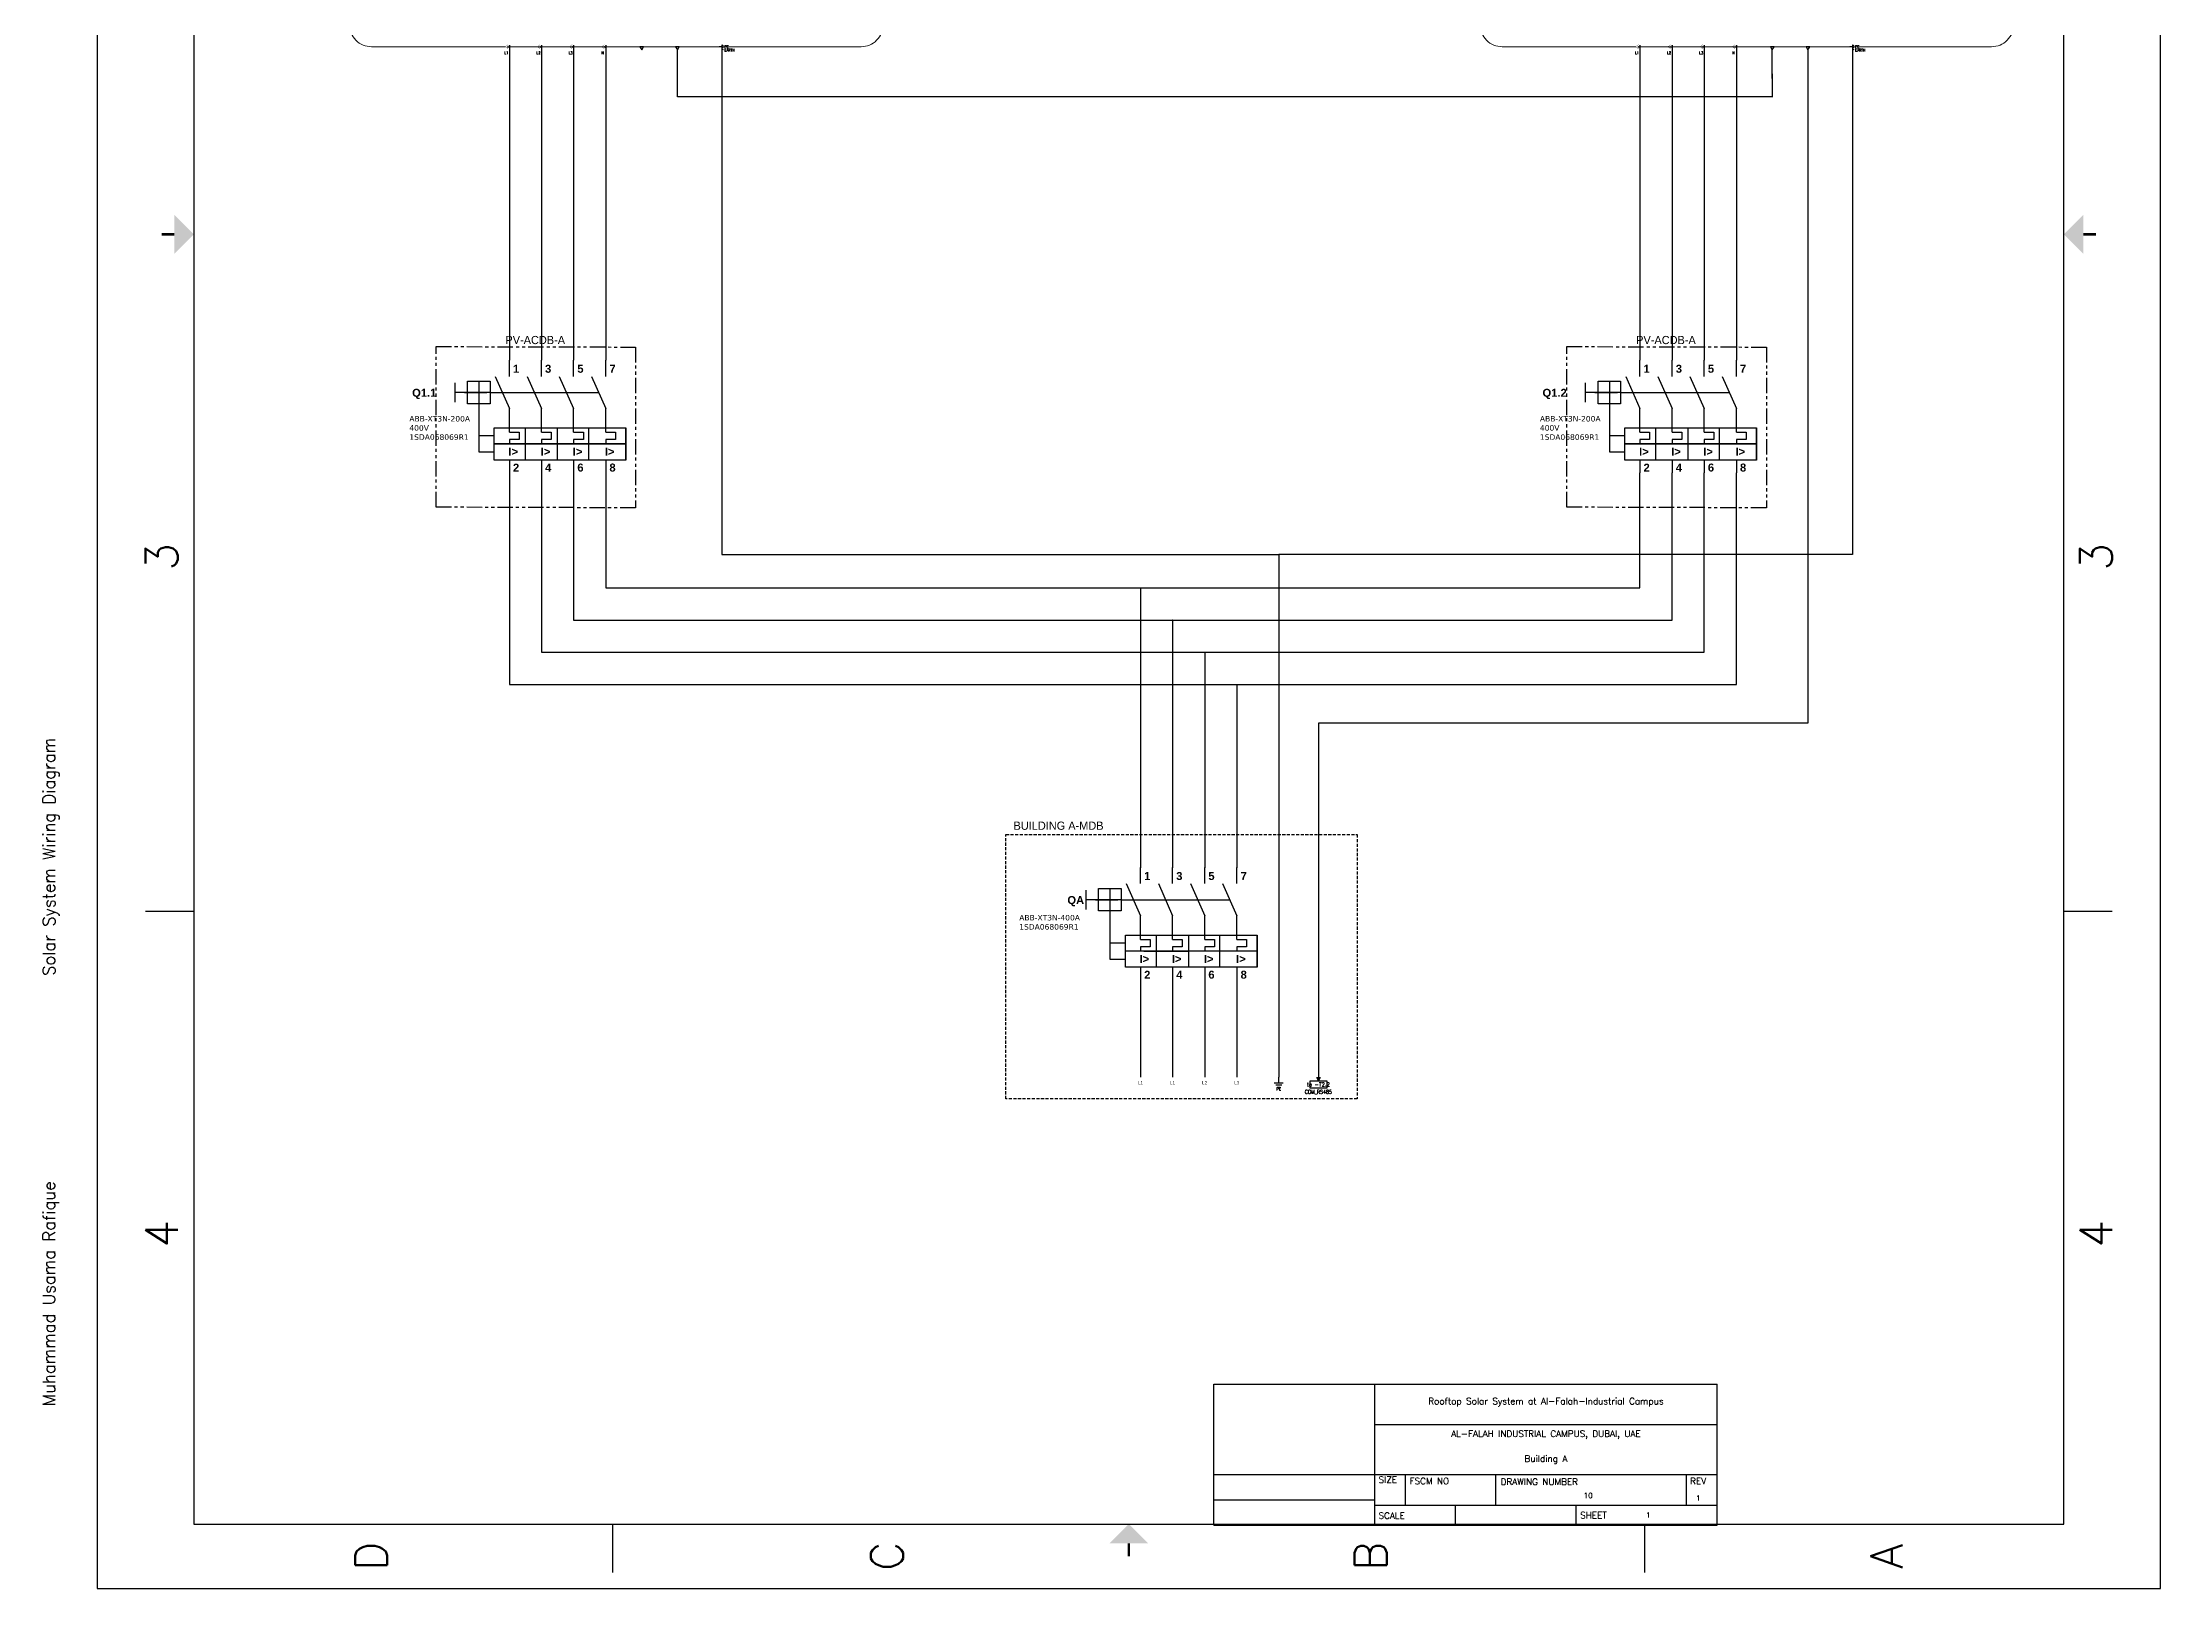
# Model space of a CAD drawing. Extents: x -58 to 1930, y -506 to 1148.
# Drawn here: x -58 to 1235, y -506 to 438 of the extents above; entities that cross this region are included whole.
import ezdxf
from ezdxf.enums import TextEntityAlignment as Align

# ---------------------------------------------------------------- set-up
doc = ezdxf.new("R2010")
doc.units = 0
doc.header["$MEASUREMENT"] = 0
for name, pattern in [('ACAD_ISO02W100', [15, 12, -3]), ('HIDDEN2', [0.1875, 0.125, -0.0625]), ('PHANTOM2', [1.25, 0.625, -0.125, 0.125, -0.125, 0.125, -0.125])]:
    doc.linetypes.add(name, pattern=pattern)
for name, color, linetype in [('DESC', 1, 'Continuous'), ('DISCONTINUA', 7, 'ACAD_ISO02W100'), ('GRN_12AWG', 3, 'Continuous'), ('GRY_20AWG', 9, 'Continuous'), ('LOCBOX', 92, 'HIDDEN2'), ('PFV', 7, 'Continuous'), ('RED_10AWG', 1, 'Continuous'), ('RED_12AWG', 1, 'Continuous'), ('RED_4AWG', 1, 'Continuous'), ('REGEN_LINE', 4, 'Continuous'), ('SYMS', 7, 'Continuous'), ('TAGS', 51, 'Continuous'), ('TB_LABELS', 1, 'Continuous'), ('Title Block', 7, 'Continuous'), ('Viewport', 7, 'Continuous'), ('WHT_10AWG', 7, 'Continuous'), ('WIREREF', 61, 'Continuous'), ('XREF', 7, 'Continuous')]:
    doc.layers.add(name, color=color, linetype=linetype)
doc.styles.add('Roman', font='romans')
doc.styles.add('TRINIDAD', font='')
doc.styles.add('WD', font='romans.shx')
doc.styles.get('TRINIDAD').set_extended_font_data('Arial')

# ---------------------------------------------------------------- blocks, each defined once
blk = doc.blocks.new('ANSI_border_C')
for p, q in [((20.5, 0.75), (20.5, 2.5)), ((14.25, 0.75), (20.5, 0.75))]:
    blk.add_line(p, q)
at = {"layer": 'Title Block'}
for p, q in [((0, 16), (0, 0)), ((21, 16), (0, 16)), ((21, 0), (21, 16)), ((5.25, 15.25), (5.25, 15.625)), ((15.75, 15.25), (15.75, 15.625)), ((0.5, 15.25), (0.5, 0.75)), ((20.5, 15.25), (0.5, 15.25)), ((15, 15.25), (15, 15)), ((20.5, 0.75), (20.5, 15.25)), ((15, 15), (20.5, 15)), ((0.125, 12), (0.5, 12)), ((20.5, 12), (20.875, 12)), ((0.125, 4), (0.5, 4)), ((20.5, 4), (20.875, 4)), ((0.5, 0.75), (20.5, 0.75)), ((5.25, 0.375), (5.25, 0.75)), ((15.75, 0.375), (15.75, 0.75)), ((0, 0), (21, 0))]:
    blk.add_line(p, q, dxfattribs=at)
at = {"layer": 'Title Block', "const_width": 0.02}
for points in [[(10.5, 15.5), (10.5, 15.4)], [(0.25, 8), (0.35, 8)], [(20.75, 8), (20.65, 8)], [(10.5, 0.5), (10.5, 0.6)]]:
    blk.add_lwpolyline(points, dxfattribs=at)
at = {"layer": 'Title Block'}
for points in [[(10.35, 15.4), (10.65, 15.4), (10.5, 15.25)], [(0.35, 7.85), (0.35, 8.15), (0.5, 8)], [(20.65, 7.85), (20.65, 8.15), (20.5, 8)], [(10.35, 0.6), (10.65, 0.6), (10.5, 0.75)]]:
    blk.add_solid(points, dxfattribs=at)
at = {"layer": 'Title Block', "style": 'Roman'}
for s, p in [('4', (2.75, 15.5)), ('3', (8, 15.5)), ('2', (13, 15.5)), ('1', (18.25, 15.5)), ('D', (0.25, 13.875)), ('D', (20.75, 13.875)), ('C', (0.25, 9.875)), ('C', (20.75, 9.875)), ('B', (0.25, 6.125)), ('B', (20.75, 6.125)), ('A', (0.25, 2.125)), ('A', (20.75, 2.125)), ('4', (2.75, 0.5)), ('3', (8, 0.5)), ('2', (13, 0.5)), ('1', (18.25, 0.5))]:
    blk.add_text(s, height=0.25, dxfattribs=at).set_placement(p, align=Align.MIDDLE_CENTER)
blk.add_text('REVISIONS', height=0.065, dxfattribs=at).set_placement((17.71, 15.083))
blk = doc.blocks.new('JIC_border_C')
at = {"xscale": 78.77001811510775, "yscale": 78.77001811510775, "zscale": 78.77001811510775, "rotation": 90}
blk.add_blockref('ANSI_border_C', (1235.3, -506.3), dxfattribs=at)
blk = doc.blocks.new('JIC_tblock_desc_C')
for p, q in [((0, 0), (0, 1.75)), ((-6.25, 0), (0, 0))]:
    blk.add_line(p, q)
at = {"layer": 'Title Block'}
for p, q in [((-6.25, 0), (-6.25, 1.75)), ((-6.25, 1.75), (0, 1.75)), ((-4.25, 0), (-4.25, 1.75)), ((-4.25, 1.25), (0, 1.25)), ((-6.25, 0.63), (0, 0.63)), ((-3.87, 0.25), (-3.87, 0.63)), ((-2.75, 0.25), (-2.75, 0.63)), ((-0.38, 0.25), (-0.38, 0.63)), ((-6.25, 0.315), (-4.25, 0.315)), ((-4.25, 0.25), (0, 0.25)), ((-3.25, 0), (-3.25, 0.25)), ((-1.75, 0), (-1.75, 0.25))]:
    blk.add_line(p, q, dxfattribs=at)
at = {"color": 0, "style": 'Roman', "flags": 8}
for tag, p in [('FNAME', (-15.416, 6.819)), ('REVDATE', (-15.416, 4.106)), ('USER', (-15.416, 1.477))]:
    blk.add_attdef(tag, p, '', height=0.15, rotation=90, dxfattribs=at)
at = {"style": 'WD'}
for tag, p in [('PROJDESC', (-2.125, 1.5)), ('TITLE1', (-2.125, 1.095)), ('TITLE2', (-2.125, 0.785))]:
    blk.add_attdef(tag, text='', height=0.08, dxfattribs=at).set_placement(p, align=Align.CENTER)
at = {"style": 'WD', "flags": 1}
blk.add_attdef('WD_TB', (-5.57, 0.177), '', height=0.086, dxfattribs=at)
at = {"style": 'WD'}
for tag, p in [('SIZE', (-4.162, 0.32)), ('FSCM_NO', (-3.4, 0.337)), ('DWG_NO', (-1.659, 0.337)), ('REV', (-0.265, 0.303)), ('SCALE', (-3.634, 0.069)), ('SHEET', (-0.883, 0.092))]:
    blk.add_attdef(tag, p, '', height=0.065, dxfattribs=at)
at = {"layer": 'TB_LABELS', "style": 'WD'}
for s, p in [('SIZE', (-4.204, 0.604)), ('FSCM NO', (-3.819, 0.588)), ('DRAWING NUMBER', (-2.689, 0.579)), ('REV', (-0.336, 0.588)), ('SCALE', (-4.204, 0.158)), ('SHEET', (-1.701, 0.164))]:
    blk.add_text(s, height=0.08, dxfattribs=at).set_placement(p, align=Align.TOP_LEFT)
blk = doc.blocks.new('MCCB 400A')
at = {"layer": 'DISCONTINUA', "color": 0, "linetype": 'ACAD_ISO02W100', "ltscale": 0.03}
for p, q in [((2370.3, -153), (2370.3, -182.4)), ((2377.2, -146.1), (2443.4, -146.1)), ((2379.7, -172.6), (2370.3, -172.6)), ((2370.3, -182.4), (2379.7, -182.4))]:
    blk.add_line(p, q, dxfattribs=at)
at = {"layer": 'PFV', "color": 0}
for points in [[(2389, -134.3, 0), (2389, -126.5, 0)], [(2389, -136.3, 0), (2389, -126.5, 0)], [(2408.6, -134.3, 0), (2408.6, -126.5, 0)], [(2428.2, -134.3, 0), (2428.2, -126.5, 0)], [(2447.8, -134.3, 0), (2447.8, -126.5, 0)], [(2361.5, -146.1, 0), (2367.4, -146.1, 0)], [(2367.4, -146.1, 0), (2375.2, -146.1, 0)], [(2390.9, -177.5, 0), (2398.8, -177.5, 0)], [(2398.8, -177.5, 0), (2408.6, -177.5, 0)], [(2408.6, -177.5, 0), (2418.4, -177.5, 0)]]:
    blk.add_polyline3d(points, dxfattribs=at)
at = {"layer": 'REGEN_LINE', "color": 0, "linetype": 'Continuous'}
for p, q in [((2355.6, -140.2), (2355.6, -152)), ((2370.3, -139.2), (2370.3, -153)), ((2380.2, -136.3), (2389, -155.9)), ((2399.9, -136.3), (2408.6, -155.9)), ((2419.5, -136.3), (2428.2, -155.9)), ((2439.1, -136.3), (2447.8, -155.9)), ((2377.2, -146.1), (2355.6, -146.1)), ((2389, -170.4), (2394.9, -170.4)), ((2394.9, -174.8), (2389, -174.8)), ((2389, -174.8), (2389, -177.5)), ((2394.9, -170.4), (2394.9, -174.8)), ((2408.6, -170.4), (2414.5, -170.4)), ((2414.5, -174.8), (2408.6, -174.8)), ((2408.6, -174.8), (2408.6, -177.5)), ((2414.5, -170.4), (2414.5, -174.8)), ((2428.2, -170.4), (2434.1, -170.4)), ((2434.1, -174.8), (2428.2, -174.8)), ((2428.2, -174.8), (2428.2, -177.5)), ((2434.1, -170.4), (2434.1, -174.8)), ((2447.8, -170.4), (2453.8, -170.4)), ((2453.8, -174.8), (2447.8, -174.8)), ((2447.8, -174.8), (2447.8, -177.5)), ((2453.8, -170.4), (2453.8, -174.8))]:
    blk.add_line(p, q, dxfattribs=at)
for points in [[(2363.4, -139.2), (2377.2, -139.2), (2377.2, -153), (2363.4, -153)], [(2379.7, -167.7), (2460.2, -167.7), (2460.2, -177.3), (2379.7, -177.5)], [(2379.7, -177.5), (2460.2, -177.3), (2460.2, -187.3), (2379.7, -187.3)]]:
    blk.add_lwpolyline(points, close=True, dxfattribs=at)
for points in [[(2389, -136.3, 0), (2389, -126.5, 0)], [(2408.6, -136.3, 0), (2408.6, -126.5, 0)], [(2428.2, -136.3, 0), (2428.2, -126.5, 0)], [(2447.8, -136.3, 0), (2447.8, -126.5, 0)], [(2389, -170.4, 0), (2389, -155.9, 0)], [(2398.8, -187.3, 0), (2398.8, -167.7, 0)], [(2408.6, -170.4, 0), (2408.6, -155.9, 0)], [(2418.4, -187.3, 0), (2418.4, -167.7, 0)], [(2428.2, -170.4, 0), (2428.2, -155.9, 0)], [(2437.4, -187.3, 0), (2437.4, -167.7, 0)], [(2447.8, -170.4, 0), (2447.8, -155.9, 0)], [(2460.2, -187.3, 0), (2460.2, -167.7, 0)], [(2389, -187.3, 0), (2389, -195.2, 0)], [(2408.6, -187.3, 0), (2408.6, -195.2, 0)], [(2428.2, -187.3, 0), (2428.2, -195.2, 0)], [(2447.8, -187.3, 0), (2447.8, -195.2, 0)]]:
    blk.add_polyline3d(points, dxfattribs=at)
at = {"color": 0, "char_height": 4.887, "width": 3964.781, "style": 'TRINIDAD'}
for s, insert, attachment_point in [('{\\fArial|b1|i0|c0|p34;1}', (2391.2, -129.2), 1), ('{\\fArial|b1|i0|c0|p34;3}', (2410.8, -129.2), 1), ('{\\fArial|b1|i0|c0|p34;5}', (2430.4, -129.2), 1), ('{\\fArial|b1|i0|c0|p34;7}', (2450.1, -129.2), 1), ('{\\fArial|b1|i0|c0|p34;QA}', (2344.3, -143.9), 1), ('{\\fArial|b1|i0|c0|p34;I>}', (2388.4, -179.8), 1), ('{\\fArial|b1|i0|c0|p34;I>}', (2408.1, -179.8), 1), ('{\\fArial|b1|i0|c0|p34;I>}', (2427.7, -179.8), 1), ('{\\fArial|b1|i0|c0|p34;I>}', (2447.3, -179.8), 1), ('{\\fArial|b1|i0|c0|p34;2}', (2391.2, -194.4), 7), ('{\\fArial|b1|i0|c0|p34;4}', (2410.8, -194.4), 7), ('{\\fArial|b1|i0|c0|p34;6}', (2430.4, -194.4), 7), ('{\\fArial|b1|i0|c0|p34;8}', (2450.1, -194.4), 7)]:
    blk.add_mtext(s, dxfattribs=dict(at, insert=insert, attachment_point=attachment_point))
at = {"insert": (2314.9, -155.4), "char_height": 3.358, "attachment_point": 1}
blk.add_mtext_dynamic_manual_height_columns('{\\fVerdana|b0|i0|c0|p34;\\C242;\\c2564301;ABB-XT3N-400A^J1SDA068069R1}', width=3.166, gutter_width=0.325, heights=[0], dxfattribs=at)
blk = doc.blocks.new('WDDOT')
for radius in [0.03, 0.0187, 0.00929]:
    blk.add_circle((0, 0), radius)
blk = doc.blocks.new('HGND2')
for p, q in [((0.125, 0), (0, 0)), ((0.125, 0.09375), (0.125, -0.09375)), ((0.171875, 0.0625), (0.171875, -0.0625)), ((0.21875, 0.03125), (0.21875, -0.03125))]:
    blk.add_line(p, q)
at = {"style": 'WD', "flags": 1}
for tag in ['ASSYCODE', 'CAT', 'X4TERM01', 'MFG', 'FAMILY']:
    blk.add_attdef(tag, (0, 0), '', height=0.01, dxfattribs=at)
at = {"style": 'WD', "width": 0.8}
for tag, p in [('TAG1', (0.25, 0)), ('INST', (0.25, 0.3125)), ('LOC', (0.25, 0.15625)), ('DESC1', (0.25, -0.15625)), ('DESC2', (0.25, -0.3125))]:
    blk.add_attdef(tag, text='', height=0.125, dxfattribs=at).set_placement(p, align=Align.MIDDLE_LEFT)
blk = doc.blocks.new('VT0_05')
blk.add_lwpolyline([(0.081, -0.063), (0, 0.078), (-0.081, -0.063)], close=True)
at = {"style": 'WD', "flags": 1}
for tag, p in [('X4TERM01', (-0.045, 0)), ('X2TERM01', (0, 0.078)), ('X1TERM01', (0.045, 0)), ('X8TERM01', (0, -0.063))]:
    blk.add_attdef(tag, p, '', height=0.01, dxfattribs=at)
blk = doc.blocks.new('HGND1')
for p, q in [((0.125, 0), (0, 0)), ((0.125, 0.09375), (0.125, -0.09375)), ((0.125, 0.09375), (0.1875, 0.0625)), ((0.125, 0), (0.1875, -0.03125)), ((0.125, -0.09375), (0.1875, -0.125))]:
    blk.add_line(p, q)
at = {"style": 'WD', "flags": 1}
for tag in ['ASSYCODE', 'X4TERM01', 'CAT', 'FAMILY', 'MFG']:
    blk.add_attdef(tag, (0, 0), '', height=0.01, dxfattribs=at)
at = {"style": 'WD', "width": 0.8}
for tag, p in [('TAG1', (0.25, 0)), ('INST', (0.25, 0.3125)), ('LOC', (0.25, 0.15625)), ('DESC1', (0.25, -0.15625)), ('DESC2', (0.25, -0.3125))]:
    blk.add_attdef(tag, text='', height=0.125, dxfattribs=at).set_placement(p, align=Align.MIDDLE_LEFT)
blk = doc.blocks.new('HC01PJ_1-')
blk.add_line((0.031, 0), (0.094, 0))
for points in [[(0.062, -0.094, 0.0125, 0.0125, 0), (-0.063, 0, 0.0125, 0.0125, 0), (0.062, 0.094, 0, 0, 0)], [(0.125, 0.062, 0.0125, 0.0125, 0), (0.031, 0, 0.0125, 0.0125, 0), (0.125, -0.063, 0, 0, 0)]]:
    blk.add_lwpolyline(points, format="xyseb")
at = {"style": 'WD', "flags": 9}
blk.add_attdef('WDTYPE', text='', height=0.01, dxfattribs=at).set_placement((-0.221, 0.075), align=Align.RIGHT)
at = {"style": 'WD', "width": 0.85}
for tag, p in [('TAG1', (-0.01, 0.125)), ('INST', (-0.012, 0.467)), ('LOC', (-0.012, 0.295)), ('DESC1', (-0.01, -0.344)), ('DESC2', (-0.01, -0.516)), ('DESC3', (-0.01, -0.687))]:
    blk.add_attdef(tag, text='', height=0.125, dxfattribs=at).set_placement(p, align=Align.CENTER)
at = {"style": 'WD'}
for tag, p, flags in [('X4TERMDESC01', (-0.094, 0.031), 1), ('X1TERMDESC02', (0.125, 0.031), 1), ('FAMILY', (0.206, 0.131), 9)]:
    blk.add_attdef(tag, p, '', height=0.01, dxfattribs=dict(at, flags=flags))
at = {"color": 7, "style": 'WD', "flags": 1}
for tag, p in [('X4TERM01', (-0.063, 0)), ('X1TERM02', (0.094, 0))]:
    blk.add_attdef(tag, p, '', height=0.0125, dxfattribs=at)
at = {"style": 'WD'}
for tag, p in [('X2LINK', (0, 0.094)), ('X8LINK', (0, -0.094))]:
    blk.add_attdef(tag, p, '', height=0.01, dxfattribs=at)
at = {"linetype": 'Continuous', "style": 'WD', "flags": 9}
for tag, p in [('ASSYCODE', (0.219, 0.062)), ('MFG', (0.228, 0.089)), ('CAT', (0.23, 0.108))]:
    blk.add_attdef(tag, text='', height=0.01, dxfattribs=at).set_placement(p, align=Align.CENTER)
at = {"linetype": 'Continuous', "style": 'WD', "flags": 8}
blk.add_attdef('TERM01', text='', height=0.125, dxfattribs=at).set_placement((-0.104, -0.031), align=Align.TOP_RIGHT)
blk.add_attdef('TERM02', text='', height=0.125, dxfattribs=at).set_placement((0.146, -0.031), align=Align.TOP_LEFT)
blk = doc.blocks.new('HA2S4')
for p, q in [((-0.055, 0), (0.055, 0)), ((0, -0.102), (-0.055, 0)), ((0.055, 0), (0, -0.102)), ((0.281, -0.125), (-0.281, -0.125)), ((-0.281, -0.125), (-0.281, -0.344)), ((-0.281, -0.344), (0.281, -0.344)), ((-0.031, -0.016), (0, -0.078)), ((0.031, -0.016), (-0.031, -0.016)), ((-0.008, -0.031), (0, -0.047)), ((0.008, -0.031), (-0.008, -0.031)), ((0, -0.078), (0.031, -0.016)), ((0, -0.047), (0.008, -0.031)), ((0.281, -0.344), (0.281, -0.125))]:
    blk.add_line(p, q)
at = {"style": 'WD', "flags": 1}
for tag, p in [('X2TERM01', (0, 0)), ('SIGCODE', (0.088, -0.059))]:
    blk.add_attdef(tag, p, '', height=0.01, dxfattribs=at)
at = {"style": 'WD', "width": 0.8, "flags": 8}
for tag, p in [('WIRENO', (0, -0.409)), ('DESC1', (0, -0.597))]:
    blk.add_attdef(tag, text='', height=0.125, dxfattribs=at).set_placement(p, align=Align.TOP_CENTER)
at = {"style": 'WD'}
blk.add_attdef('XREF', text='', height=0.125, dxfattribs=at).set_placement((0, -0.297), align=Align.CENTER)

msp = doc.modelspace()

# ---------------------------------------------------------------- linework, layer by layer
at = {"color": 5, "lineweight": 9}
for points in [[(224.3, 435.3), (142.6, 435.3, -0.414214), (129.2, 448.8), (129.2, 572, -0.414214), (142.6, 585.4), (142.7, 585.4)], [(144.8, 585.4), (441.6, 585.4, -0.414214), (455, 572), (455, 448.8, -0.414214), (441.6, 435.3), (331.2, 435.3)], [(914.8, 435.3), (833.2, 435.3, -0.414214), (819.7, 448.8), (819.7, 572, -0.414214), (833.2, 585.4), (833.2, 585.4)], [(835.3, 585.4), (1132.1, 585.4, -0.414214), (1145.5, 572), (1145.5, 448.8, -0.414214), (1132.1, 435.3), (1021.7, 435.3)]]:
    msp.add_lwpolyline(points, format="xyb", dxfattribs=at)
for points in [[(331.2, 435.3), (226.4, 435.3)], [(1021.7, 435.3), (916.9, 435.3)]]:
    msp.add_lwpolyline(points, dxfattribs=at)
at = {"layer": 'DISCONTINUA', "color": 0, "linetype": 'ACAD_ISO02W100', "ltscale": 0.03}
for p, q in [((215, 224.2), (281.3, 224.2)), ((905.5, 224.2), (971.8, 224.2)), ((208.1, 217.3), (208.1, 187.9)), ((898.7, 217.3), (898.7, 187.9)), ((217.5, 197.7), (208.1, 197.7)), ((908.1, 197.7), (898.7, 197.7)), ((208.1, 187.9), (217.5, 187.9)), ((898.7, 187.9), (908.1, 187.9))]:
    msp.add_line(p, q, dxfattribs=at)
at = {"layer": 'GRN_12AWG'}
for p, q in [((356.6, 435.3), (356.6, 164.1)), ((1047.1, 435.3), (1047.1, 164.1)), ((356.6, 164.1), (356.6, 125.2)), ((1047.1, 164.1), (1047.1, 125.2)), ((356.6, 125.2), (696.7, 125.2)), ((696.6, 125.2), (696.7, 125.2)), ((917.2, 125.2), (696.7, 125.2)), ((696.7, 125.2), (696.7, 125.1)), ((696.7, 125.2), (696.7, 104.8)), ((936.9, 125.2), (917.3, 125.2)), ((956.5, 125.2), (937, 125.2)), ((976.1, 125.2), (956.6, 125.2)), ((1047.1, 125.2), (976.2, 125.2)), ((696.7, 104.7), (696.7, 85.2)), ((696.7, 85.1), (696.7, 65.6)), ((696.7, 65.5), (696.7, 46)), ((696.7, 45.9), (696.7, -193.9))]:
    msp.add_line(p, q, dxfattribs=at)
for centre, start, end in [((917.3, 125.2), 0, 180), ((936.9, 125.2), 0, 180), ((956.5, 125.2), 0, 180), ((976.2, 125.2), 0, 180), ((696.7, 104.8), 90, 270), ((696.7, 85.2), 90, 270), ((696.7, 65.5), 90, 270), ((696.7, 45.9), 90, 270)]:
    msp.add_arc(centre, 0.05, start, end, dxfattribs=at)
at = {"layer": 'GRY_20AWG'}
for p, q in [((329.4, 404.7), (329.4, 433.5)), ((998.2, 404.6), (998.1, 433.5)), ((998.1, 416), (998.1, 431.6)), ((356.5, 404.7), (329.4, 404.7)), ((917.2, 404.7), (356.7, 404.7)), ((936.8, 404.7), (917.4, 404.7)), ((956.5, 404.7), (937, 404.7)), ((976.1, 404.7), (956.7, 404.7)), ((998.1, 404.7), (976.3, 404.7))]:
    msp.add_line(p, q, dxfattribs=at)
for centre in [(917.3, 404.7), (936.9, 404.7), (956.6, 404.7), (976.2, 404.7)]:
    msp.add_arc(centre, 0.1, 0, 180, dxfattribs=at)
at = {"layer": 'LOCBOX', "color": 6, "linetype": 'PHANTOM2', "ltscale": 15}
for points in [[(182.1, 252.2), (303.9, 251.9), (303.9, 153.7), (182.1, 154.1)], [(872.7, 252.2), (994.5, 251.9), (994.5, 153.7), (872.7, 154.1)]]:
    msp.add_lwpolyline(points, close=True, dxfattribs=at)
at = {"layer": 'LOCBOX', "color": 6, "linetype": 'HIDDEN2', "ltscale": 15}
msp.add_lwpolyline([(530.1, -45.8), (744.6, -45.8), (744.6, -207.3), (530.1, -207.3)], close=True, dxfattribs=at)
at = {"layer": 'PFV', "color": 0}
for points in [[(226.8, 235.9, 0), (226.8, 243.8, 0)], [(226.8, 234, 0), (226.8, 243.8, 0)], [(246.4, 235.9, 0), (246.4, 243.8, 0)], [(266, 235.9, 0), (266, 243.8, 0)], [(285.7, 235.9, 0), (285.7, 243.8, 0)], [(917.3, 235.9, 0), (917.3, 243.8, 0)], [(917.3, 234, 0), (917.3, 243.8, 0)], [(936.9, 235.9, 0), (936.9, 243.8, 0)], [(956.6, 235.9, 0), (956.6, 243.8, 0)], [(976.2, 235.9, 0), (976.2, 243.8, 0)], [(199.3, 224.2, 0), (205.2, 224.2, 0)], [(205.2, 224.2, 0), (213, 224.2, 0)], [(889.8, 224.2, 0), (895.7, 224.2, 0)], [(895.7, 224.2, 0), (903.6, 224.2, 0)], [(228.7, 192.8, 0), (236.6, 192.8, 0)], [(236.6, 192.8, 0), (246.4, 192.8, 0)], [(246.4, 192.8, 0), (256.2, 192.8, 0)], [(919.3, 192.8, 0), (927.1, 192.8, 0)], [(927.1, 192.8, 0), (936.9, 192.8, 0)], [(936.9, 192.8, 0), (946.7, 192.8, 0)]]:
    msp.add_polyline3d(points, dxfattribs=at)
at = {"layer": 'RED_10AWG'}
for p, q in [((226.8, 175.1), (226.8, 45.9)), ((246.4, 175.1), (246.4, 65.5)), ((266, 175.1), (266, 85.2)), ((285.7, 175.1), (285.7, 104.8)), ((917.3, 104.8), (917.3, 175.1)), ((936.9, 85.2), (936.9, 175.1)), ((956.5, 65.5), (956.5, 175.1)), ((976.2, 45.9), (976.2, 175.1)), ((285.7, 104.8), (879.8, 104.8)), ((612.3, 104.8), (612.3, 85.2)), ((879.8, 104.8), (917.3, 104.8)), ((266, 85.2), (879.8, 85.2)), ((612.3, 85.1), (612.3, 65.6)), ((631.9, 85.2), (631.9, 65.6)), ((879.8, 85.2), (936.9, 85.2)), ((246.4, 65.5), (879.8, 65.5)), ((612.3, 65.5), (612.3, 46)), ((631.9, 65.5), (631.9, 46)), ((651.5, 65.5), (651.5, 46)), ((879.8, 65.5), (956.5, 65.5)), ((226.8, 45.9), (879.8, 45.9)), ((612.3, 45.9), (612.3, -66.1)), ((631.9, 45.9), (631.9, -66.1)), ((651.5, 45.9), (651.5, -66.1)), ((671.1, 45.9), (671.1, -66.1)), ((879.8, 45.9), (976.2, 45.9))]:
    msp.add_line(p, q, dxfattribs=at)
for centre in [(612.3, 85.2), (612.3, 65.5), (631.9, 65.5), (612.3, 45.9), (631.9, 45.9), (651.5, 45.9)]:
    msp.add_arc(centre, 0.05, 90, 270, dxfattribs=at)
at = {"layer": 'RED_12AWG'}
for p, q in [((226.8, 436.2), (226.8, 243.8)), ((246.4, 436.2), (246.4, 243.8)), ((266, 436.2), (266, 243.8)), ((285.7, 436.2), (285.7, 243.8)), ((917.3, 436.2), (917.3, 243.8)), ((936.9, 436.2), (936.9, 243.8)), ((956.6, 436.2), (956.6, 243.8)), ((976.2, 436.2), (976.2, 243.8))]:
    msp.add_line(p, q, dxfattribs=at)
at = {"layer": 'RED_4AWG'}
for p, q in [((612.3, -134.7), (612.3, -193.9)), ((631.9, -134.7), (631.9, -193.9)), ((651.5, -134.7), (651.5, -193.9)), ((671.1, -134.7), (671.1, -193.9))]:
    msp.add_line(p, q, dxfattribs=at)
at = {"layer": 'REGEN_LINE', "color": 0, "linetype": 'Continuous'}
for p, q in [((218.1, 234), (226.8, 214.4)), ((237.7, 234), (246.4, 214.4)), ((257.3, 234), (266, 214.4)), ((276.9, 234), (285.7, 214.4)), ((908.6, 234), (917.3, 214.4)), ((928.2, 234), (936.9, 214.4)), ((947.8, 234), (956.6, 214.4)), ((967.5, 234), (976.2, 214.4)), ((193.4, 230.1), (193.4, 218.3)), ((215, 224.2), (193.4, 224.2)), ((208.1, 231), (208.1, 217.3)), ((883.9, 230.1), (883.9, 218.3)), ((905.5, 224.2), (883.9, 224.2)), ((898.7, 231), (898.7, 217.3)), ((226.8, 199.9), (232.7, 199.9)), ((232.7, 195.4), (226.8, 195.4)), ((226.8, 195.4), (226.8, 192.8)), ((232.7, 199.9), (232.7, 195.4)), ((246.4, 199.9), (252.3, 199.9)), ((252.3, 195.4), (246.4, 195.4)), ((246.4, 195.4), (246.4, 192.8)), ((252.3, 199.9), (252.3, 195.4)), ((266, 199.9), (272, 199.9)), ((272, 195.4), (266, 195.4)), ((266, 195.4), (266, 192.8)), ((272, 199.9), (272, 195.4)), ((285.7, 199.9), (291.6, 199.9)), ((291.6, 195.4), (285.7, 195.4)), ((285.7, 195.4), (285.7, 192.8)), ((291.6, 199.9), (291.6, 195.4)), ((917.3, 199.9), (923.2, 199.9)), ((923.2, 195.4), (917.3, 195.4)), ((917.3, 195.4), (917.3, 192.8)), ((923.2, 199.9), (923.2, 195.4)), ((936.9, 199.9), (942.9, 199.9)), ((942.9, 195.4), (936.9, 195.4)), ((936.9, 195.4), (936.9, 192.8)), ((942.9, 199.9), (942.9, 195.4)), ((956.6, 199.9), (962.5, 199.9)), ((962.5, 195.4), (956.6, 195.4)), ((956.6, 195.4), (956.6, 192.8)), ((962.5, 199.9), (962.5, 195.4)), ((976.2, 199.9), (982.1, 199.9)), ((982.1, 195.4), (976.2, 195.4)), ((976.2, 195.4), (976.2, 192.8)), ((982.1, 199.9), (982.1, 195.4))]:
    msp.add_line(p, q, dxfattribs=at)
for points in [[(201.3, 231), (215, 231), (215, 217.3), (201.3, 217.3)], [(891.8, 231), (905.5, 231), (905.5, 217.3), (891.8, 217.3)], [(217.5, 202.6), (298, 202.6), (298, 192.9), (217.5, 192.8)], [(908.1, 202.6), (988.5, 202.6), (988.5, 192.9), (908.1, 192.8)], [(217.5, 192.8), (298, 192.9), (298, 182.9), (217.5, 182.9)], [(908.1, 192.8), (988.5, 192.9), (988.5, 182.9), (908.1, 182.9)]]:
    msp.add_lwpolyline(points, close=True, dxfattribs=at)
for points in [[(226.8, 234, 0), (226.8, 243.8, 0)], [(246.4, 234, 0), (246.4, 243.8, 0)], [(266, 234, 0), (266, 243.8, 0)], [(285.7, 234, 0), (285.7, 243.8, 0)], [(917.3, 234, 0), (917.3, 243.8, 0)], [(936.9, 234, 0), (936.9, 243.8, 0)], [(956.6, 234, 0), (956.6, 243.8, 0)], [(976.2, 234, 0), (976.2, 243.8, 0)], [(226.8, 199.9, 0), (226.8, 214.4, 0)], [(246.4, 199.9, 0), (246.4, 214.4, 0)], [(266, 199.9, 0), (266, 214.4, 0)], [(285.7, 199.9, 0), (285.7, 214.4, 0)], [(917.3, 199.9, 0), (917.3, 214.4, 0)], [(936.9, 199.9, 0), (936.9, 214.4, 0)], [(956.6, 199.9, 0), (956.6, 214.4, 0)], [(976.2, 199.9, 0), (976.2, 214.4, 0)], [(236.6, 182.9, 0), (236.6, 202.6, 0)], [(256.2, 182.9, 0), (256.2, 202.6, 0)], [(275.3, 182.9, 0), (275.3, 202.6, 0)], [(298, 182.9, 0), (298, 202.6, 0)], [(927.1, 182.9, 0), (927.1, 202.6, 0)], [(946.7, 182.9, 0), (946.7, 202.6, 0)], [(965.8, 182.9, 0), (965.8, 202.6, 0)], [(988.5, 182.9, 0), (988.5, 202.6, 0)], [(226.8, 182.9, 0), (226.8, 175.1, 0)], [(246.4, 182.9, 0), (246.4, 175.1, 0)], [(266, 182.9, 0), (266, 175.1, 0)], [(285.7, 182.9, 0), (285.7, 175.1, 0)], [(917.3, 182.9, 0), (917.3, 175.1, 0)], [(936.9, 182.9, 0), (936.9, 175.1, 0)], [(956.6, 182.9, 0), (956.6, 175.1, 0)], [(976.2, 182.9, 0), (976.2, 175.1, 0)]]:
    msp.add_polyline3d(points, dxfattribs=at)
at = {"layer": 'WHT_10AWG'}
for p, q in [((1019.9, 433.5), (1019.9, 416)), ((1019.9, 433.5), (1019.9, 433.5)), ((1019.9, 416), (1019.9, 125.3)), ((1019.9, 125.2), (1019.9, 22.3)), ((1019.9, 22.3), (720.9, 22.3)), ((720.9, 22.3), (720.9, -194.1))]:
    msp.add_line(p, q, dxfattribs=at)
msp.add_arc((1019.9, 125.2), 0.05, 90, 270, dxfattribs=at)

# ---------------------------------------------------------------- block references
ref = msp.add_blockref('JIC_tblock_desc_C', (964.5, -467.6), dxfattribs=dict(xscale=49.19437132916535, yscale=49.19437132916535, zscale=49.19437132916535))
ref.add_attrib('SHEET', '1', (921, -463), dxfattribs={"height": 3.2, "style": 'WD'})
ref.add_attrib('REV', '1', (951.5, -452.6), dxfattribs={"height": 3.2, "style": 'WD'})
ref.add_attrib('DWG_NO', '10', (882.9, -451), dxfattribs={"height": 3.2, "style": 'WD'})
ref.add_attrib('TITLE2', 'Building A', dxfattribs={"height": 3.94, "style": 'WD'}).set_placement((859.9, -428.9), align=Align.CENTER)
ref.add_attrib('TITLE1', 'AL-FALAH INDUSTRIAL CAMPUS, DUBAI, UAE', dxfattribs={"height": 3.936, "style": 'WD'}).set_placement((859.9, -413.7), align=Align.CENTER)
ref.add_attrib('PROJDESC', 'Rooftop Solar System at Al-Falah-Industrial Campus', dxfattribs={"height": 3.936, "style": 'WD'}).set_placement((859.9, -393.8), align=Align.CENTER)
ref.add_attrib('USER', 'Muhammad Usama Rafique', (-50.7, -394.9), dxfattribs={"color": 0, "height": 7.379, "rotation": 90, "style": 'Roman', "flags": 8})
ref.add_attrib('FNAME', 'Solar System Wiring Diagram', (-50.7, -132.1), dxfattribs={"color": 0, "height": 7.379, "rotation": 90, "style": 'Roman', "flags": 8})
msp.add_blockref('MCCB 400A', (-1776.7, 60.5))
at = {"layer": 'SYMS', "color": 5, "lineweight": 9}
ref = msp.add_blockref('HC01PJ_1-', (225.1, 435.3), dxfattribs=dict(at, xscale=13.43108688204268, yscale=13.43108688204268, zscale=13.43108688204268))
ref.add_attrib('DESC1', 'L1', dxfattribs={"layer": 'DESC', "height": 1.68, "style": 'WD', "width": 0.85}).set_placement((225, 430.7), align=Align.CENTER)
ref = msp.add_blockref('HC01PJ_1-', (244.7, 435.3), dxfattribs=dict(at, xscale=13.43108688204268, yscale=13.43108688204268, zscale=13.43108688204268))
ref.add_attrib('DESC1', 'L2', dxfattribs={"layer": 'DESC', "height": 1.68, "style": 'WD', "width": 0.85}).set_placement((244.6, 430.7), align=Align.CENTER)
ref = msp.add_blockref('HC01PJ_1-', (264.3, 435.3), dxfattribs=dict(at, xscale=13.43108688204268, yscale=13.43108688204268, zscale=13.43108688204268))
ref.add_attrib('DESC1', 'L3', dxfattribs={"layer": 'DESC', "height": 1.68, "style": 'WD', "width": 0.85}).set_placement((264.2, 430.7), align=Align.CENTER)
ref = msp.add_blockref('HC01PJ_1-', (284, 435.3), dxfattribs=dict(at, xscale=13.43108688204268, yscale=13.43108688204268, zscale=13.43108688204268))
ref.add_attrib('DESC1', 'N', dxfattribs={"layer": 'DESC', "height": 1.68, "style": 'WD', "width": 0.85}).set_placement((283.8, 430.7), align=Align.CENTER)
at = {"layer": 'SYMS', "color": 5, "lineweight": 9, "xscale": 13.43108688204268, "yscale": 13.43108688204268, "zscale": 13.43108688204268, "rotation": 180}
for p in [(307.6, 434.5), (329.4, 434.5), (998.1, 434.5), (1019.9, 434.5)]:
    msp.add_blockref('VT0_05', p, dxfattribs=at)
at = {"layer": 'SYMS', "color": 5, "lineweight": 9}
ref = msp.add_blockref('HGND1', (354.9, 435.3), dxfattribs=dict(at, xscale=13.43108688204268, yscale=13.43108688204268, zscale=13.43108688204268))
ref.add_attrib('TAG1', 'PE', dxfattribs={"layer": 'TAGS', "height": 1.68, "style": 'WD', "width": 0.8}).set_placement((358.2, 435.3), align=Align.MIDDLE_LEFT)
ref.add_attrib('DESC1', 'EARTH', dxfattribs={"layer": 'DESC', "height": 1.68, "style": 'WD', "width": 0.8}).set_placement((358.2, 433.2), align=Align.MIDDLE_LEFT)
ref = msp.add_blockref('HC01PJ_1-', (915.6, 435.3), dxfattribs=dict(at, xscale=13.43108688204268, yscale=13.43108688204268, zscale=13.43108688204268))
ref.add_attrib('DESC1', 'L1', dxfattribs={"layer": 'DESC', "height": 1.68, "style": 'WD', "width": 0.85}).set_placement((915.5, 430.7), align=Align.CENTER)
ref = msp.add_blockref('HC01PJ_1-', (935.2, 435.3), dxfattribs=dict(at, xscale=13.43108688204268, yscale=13.43108688204268, zscale=13.43108688204268))
ref.add_attrib('DESC1', 'L2', dxfattribs={"layer": 'DESC', "height": 1.68, "style": 'WD', "width": 0.85}).set_placement((935.1, 430.7), align=Align.CENTER)
ref = msp.add_blockref('HC01PJ_1-', (954.9, 435.3), dxfattribs=dict(at, xscale=13.43108688204268, yscale=13.43108688204268, zscale=13.43108688204268))
ref.add_attrib('DESC1', 'L3', dxfattribs={"layer": 'DESC', "height": 1.68, "style": 'WD', "width": 0.85}).set_placement((954.7, 430.7), align=Align.CENTER)
ref = msp.add_blockref('HC01PJ_1-', (974.5, 435.3), dxfattribs=dict(at, xscale=13.43108688204268, yscale=13.43108688204268, zscale=13.43108688204268))
ref.add_attrib('DESC1', 'N', dxfattribs={"layer": 'DESC', "height": 1.68, "style": 'WD', "width": 0.85}).set_placement((974.4, 430.7), align=Align.CENTER)
ref = msp.add_blockref('HGND1', (1045.4, 435.3), dxfattribs=dict(at, xscale=13.43108688204268, yscale=13.43108688204268, zscale=13.43108688204268))
ref.add_attrib('TAG1', 'PE', dxfattribs={"layer": 'TAGS', "height": 1.68, "style": 'WD', "width": 0.8}).set_placement((1048.8, 435.3), align=Align.MIDDLE_LEFT)
ref.add_attrib('DESC1', 'EARTH', dxfattribs={"layer": 'DESC', "height": 1.68, "style": 'WD', "width": 0.8}).set_placement((1048.8, 433.2), align=Align.MIDDLE_LEFT)
at = {"layer": 'SYMS'}
for p in [(696.7, 125.2), (612.3, 104.8), (631.9, 85.2), (651.5, 65.5), (671.1, 45.9)]:
    msp.add_blockref('WDDOT', p, dxfattribs=at)
ref = msp.add_blockref('HGND2', (696.7, -193.9), dxfattribs=dict(at, xscale=29.2370773058592, yscale=29.2370773058592, zscale=29.2370773058592, rotation=270))
ref.add_attrib('TAG1', 'PE', dxfattribs={"layer": 'TAGS', "height": 2, "style": 'WD', "width": 0.8}).set_placement((696.7, -201.2), align=Align.MIDDLE_CENTER)
ref = msp.add_blockref('HA2S4', (720.9, -194.1), dxfattribs=dict(at, xscale=18.84843769229963, yscale=18.84843769229963, zscale=18.84843769229963))
ref.add_attrib('WIRENO', 'COM_RS485', dxfattribs={"layer": 'WIREREF', "height": 2.36, "style": 'WD', "width": 0.8, "flags": 8}).set_placement((720.9, -201.8), align=Align.TOP_CENTER)
ref.add_attrib('XREF', 'to -T2.2', dxfattribs={"layer": 'XREF', "height": 2.36, "style": 'WD'}).set_placement((720.9, -199.6), align=Align.CENTER)
at = {"layer": 'Viewport'}
msp.add_blockref('JIC_border_C', (0, 0), dxfattribs=at)

# ---------------------------------------------------------------- texts
at = {"color": 0, "char_height": 4.887, "width": 3964.781, "style": 'TRINIDAD'}
for s, insert, attachment_point in [('{\\fArial|b1|i0|c0|p34;1}', (229, 241.1), 1), ('{\\fArial|b1|i0|c0|p34;3}', (248.6, 241.1), 1), ('{\\fArial|b1|i0|c0|p34;5}', (268.3, 241.1), 1), ('{\\fArial|b1|i0|c0|p34;7}', (287.9, 241.1), 1), ('{\\fArial|b1|i0|c0|p34;1}', (919.5, 241.1), 1), ('{\\fArial|b1|i0|c0|p34;3}', (939.2, 241.1), 1), ('{\\fArial|b1|i0|c0|p34;5}', (958.8, 241.1), 1), ('{\\fArial|b1|i0|c0|p34;7}', (978.4, 241.1), 1), ('{\\fArial|b1|i0|c0|p34;Q1.1}', (167.4, 226.4), 1), ('{\\fArial|b1|i0|c0|p34;Q1.2}', (857.8, 226.4), 1), ('{\\fArial|b1|i0|c0|p34;I>}', (226.2, 190.5), 1), ('{\\fArial|b1|i0|c0|p34;I>}', (245.9, 190.5), 1), ('{\\fArial|b1|i0|c0|p34;I>}', (265.5, 190.5), 1), ('{\\fArial|b1|i0|c0|p34;I>}', (285.1, 190.5), 1), ('{\\fArial|b1|i0|c0|p34;I>}', (916.8, 190.5), 1), ('{\\fArial|b1|i0|c0|p34;I>}', (936.4, 190.5), 1), ('{\\fArial|b1|i0|c0|p34;I>}', (956, 190.5), 1), ('{\\fArial|b1|i0|c0|p34;I>}', (975.7, 190.5), 1), ('{\\fArial|b1|i0|c0|p34;2}', (229, 175.8), 7), ('{\\fArial|b1|i0|c0|p34;4}', (248.6, 175.8), 7), ('{\\fArial|b1|i0|c0|p34;6}', (268.3, 175.8), 7), ('{\\fArial|b1|i0|c0|p34;8}', (287.9, 175.8), 7), ('{\\fArial|b1|i0|c0|p34;2}', (919.5, 175.8), 7), ('{\\fArial|b1|i0|c0|p34;4}', (939.2, 175.8), 7), ('{\\fArial|b1|i0|c0|p34;6}', (958.8, 175.8), 7), ('{\\fArial|b1|i0|c0|p34;8}', (978.4, 175.8), 7)]:
    msp.add_mtext(s, dxfattribs=dict(at, insert=insert, attachment_point=attachment_point))
at = {"attachment_point": 1}
for s, width, gutter_width, insert, char_height in [('{\\fVerdana|b0|i0|c0|p34;\\C242;\\c2564301;ABB-XT3N-200A^J400V^J1SDA068069R1}', 3.166, 0.325, (165.7, 209.8), 3.358), ('{\\fVerdana|b0|i0|c0|p34;\\C242;\\c2564301;ABB-XT3N-200A^J400V^J1SDA068069R1}', 3.166, 0.325, (856.2, 209.8), 3.358), ('L1', 8.508, 3, (610.7, -196.4), 2), ('L1', 8.508, 3, (630.3, -196.4), 2), ('L2', 8.508, 3, (649.9, -196.4), 2), ('L3', 8.508, 3, (669.5, -196.4), 2)]:
    msp.add_mtext_dynamic_manual_height_columns(s, width=width, gutter_width=gutter_width, heights=[0], dxfattribs=dict(at, insert=insert, char_height=char_height))
at = {"layer": 'LOCBOX', "color": 6}
for s, p in [('PV-ACDB-A', (242.6, 252.2)), ('PV-ACDB-A', (933.2, 252.2)), ('BUILDING A-MDB', (562.2, -44.4))]:
    msp.add_text(s, height=5, dxfattribs=at).set_placement(p, align=Align.BOTTOM_CENTER)

doc.saveas('drawing.dxf')
